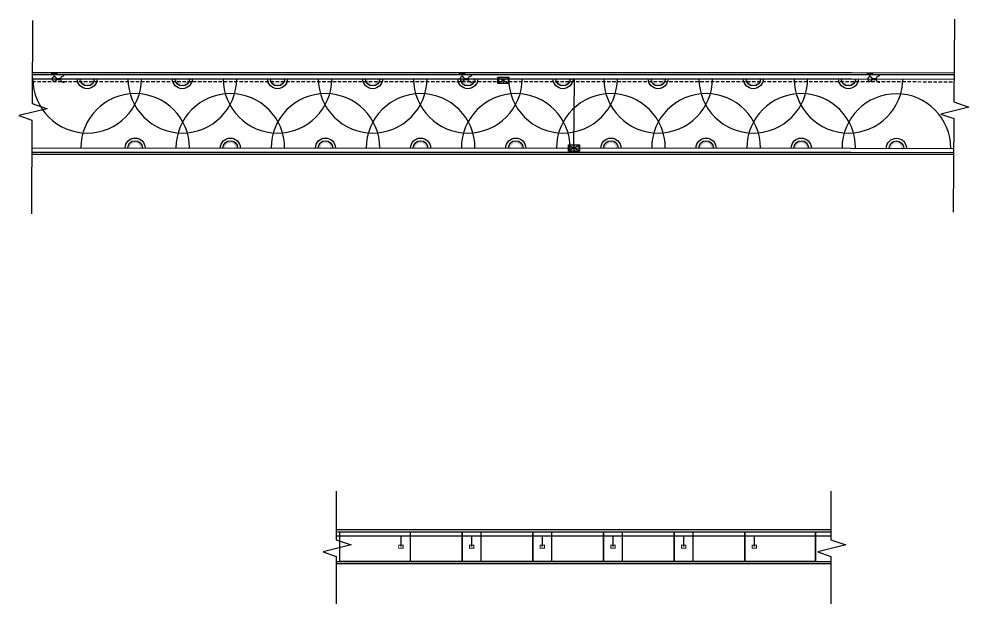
# Model space of a CAD drawing. Extents: x 230931 to 417685, y -478674 to -417189.
# Drawn here: x 410697 to 417685, y -463981 to -459680 of the extents above; entities that cross this region are included whole.
import ezdxf

# ---------------------------------------------------------------- set-up
doc = ezdxf.new("R2010")
doc.units = 0
doc.header["$LTSCALE"] = 10
doc.linetypes.add('DASHED2', pattern=[0.375, 0.25, -0.125])
doc.linetypes.add('HIDDENX2', pattern=[19.05, 12.7, -6.35])
for name, color, linetype in [('COLUMN', 7, 'CONTINUOUS'), ('LBX', 1, 'CONTINUOUS'), ('PP-COM', 7, 'CONTINUOUS'), ('喷头3', 8, 'CONTINUOUS'), ('喷头A', 8, 'CONTINUOUS'), ('喷淋主管', 6, 'CONTINUOUS'), ('喷淋支管', 7, 'CONTINUOUS'), ('园建', 1, 'CONTINUOUS'), ('图例', 7, 'CONTINUOUS'), ('补水器', 7, 'CONTINUOUS'), ('道路', 1, 'CONTINUOUS')]:
    doc.layers.add(name, color=color, linetype=linetype)

# ---------------------------------------------------------------- blocks, each defined once
blk = doc.blocks.new('电磁阀')
at = {"layer": 'LBX', "color": 2}
for p, q in [((-0.264, 0.137), (-0.263, -0.14)), ((-0.264, 0.137), (0.265, -0.137)), ((0.263, 0.139), (-0.263, -0.14)), ((-0.001, 0.097), (0, -0.129)), ((0.263, 0.139), (0.265, -0.137))]:
    blk.add_line(p, q, dxfattribs=at)
blk.add_lwpolyline([(-0.304, 0.177), (0.305, 0.177), (0.305, -0.177), (-0.304, -0.177)], close=True, dxfattribs=at)
blk = doc.blocks.new('A$C2EBA4F74')
at = {"layer": '图例'}
for p, q in [((1029, 701), (524, 701)), ((777, 433), (777, 701))]:
    blk.add_line(p, q, dxfattribs=at)
at = {"layer": '图例', "const_width": 175}
blk.add_lwpolyline([(602, 273), (287, 273)], dxfattribs=at)
at = {"layer": '图例'}
blk.add_circle((777, 273), 175, dxfattribs=at)
blk.add_arc((13, 273), 273, 267.18104, 92.81896, dxfattribs=at)
blk = doc.blocks.new('喷头3')
at = {"layer": '喷头3'}
blk.add_hatch(color=256, dxfattribs=at).paths.add_polyline_path([(0.513, 0.033), (0.375, 0.024, -1), (-0.375, -0.024), (-0.513, -0.033, 1)])
for radius in [0.734, 0.537]:
    blk.add_arc((0, 0), radius, 183.70027, 3.70027, dxfattribs=at)
blk = doc.blocks.new('A')
at = {"layer": '喷头3'}
blk.add_arc((0, 0), 4, 0, 180, dxfattribs=at)
at = {"layer": '喷头3', "xscale": -1, "rotation": 183.7002680903759}
blk.add_blockref('喷头3', (0, 0), dxfattribs=at)
blk = doc.blocks.new('B')
at = {"layer": '喷头A', "rotation": 180}
blk.add_blockref('A', (0, 0), dxfattribs=at)
blk = doc.blocks.new('矩形喷头')
at = {"layer": 'COLUMN', "color": 8, "const_width": 0.1}
blk.add_lwpolyline([(490.43, -5.2), (490.93, -5.2), (490.93, -5.55), (490.43, -5.55)], close=True, dxfattribs=at)
blk = doc.blocks.new('0000')
at = {"layer": '喷头A', "color": 8}
for points in [[(513673.455, 2544803.528), (513673.455, 2544805.728), (513673.455, 2544803.528), (513664.457, 2544803.528), (513673.455, 2544803.528)], [(513673.455, 2544803.528), (513664.457, 2544803.528), (513664.458, 2544805.727), (513673.455, 2544805.728)]]:
    blk.add_lwpolyline(points, dxfattribs=at)
at = {"layer": '喷头A', "color": 0, "linetype": 'DASHED2', "xscale": 0.6399999999948489, "yscale": 0.6400000000141469, "zscale": 0.6400000000000001, "rotation": 0.07735846285045915}
blk.add_blockref('矩形喷头', (513354.914, 2544807.64), dxfattribs=at)

msp = doc.modelspace()

# ---------------------------------------------------------------- linework, layer by layer
at = {"layer": '喷淋主管', "color": 0, "ltscale": 0.2}
msp.add_line((413029.9, -463479.4), (416667.9, -463479.4), dxfattribs=at)
at = {"layer": '喷淋主管', "linetype": 'HIDDENX2', "ltscale": 0.2, "flags": 128}
msp.add_lwpolyline([(410793.8, -460138.5), (416820.1, -460138.4), (417575, -460141.4)], dxfattribs=at)
at = {"layer": '喷淋支管', "linetype": 'Continuous'}
for p, q in [((414259.3, -460118.5), (414259.3, -460138.4)), ((414778.7, -460628.7), (414782.2, -460118.5)), ((414778.8, -460628.3), (414782.2, -460118.5))]:
    msp.add_line(p, q, dxfattribs=at)
at = {"layer": '喷淋支管', "color": 6, "linetype": 'Continuous'}
for p, q in [((413506.8, -463557.8), (413506.8, -463479.4)), ((414026.8, -463557.8), (414026.8, -463479.4)), ((414546.8, -463557.8), (414546.8, -463479.4)), ((415066.8, -463557.8), (415066.8, -463479.4)), ((415586.8, -463557.8), (415586.8, -463479.4)), ((416106.8, -463557.8), (416106.8, -463479.4))]:
    msp.add_line(p, q, dxfattribs=at)
at = {"layer": '喷淋支管', "linetype": 'Continuous', "flags": 128}
for points in [[(410793.9, -460118.5), (416820.2, -460118.5), (417575.1, -460121.4)], [(410790.9, -460628.1), (416819.1, -460628.4), (417572.1, -460631.4)]]:
    msp.add_lwpolyline(points, dxfattribs=at)
at = {"layer": '园建'}
for points in [[(410796.9, -459691.7), (410792.7, -460301.2), (410903.8, -460340.1), (410696.7, -460390.3), (410792.3, -460423.9), (410787.5, -461111.8)], [(417578.2, -459679.7), (417574.1, -460289.2), (417685.1, -460328.1), (417478.1, -460378.3), (417573.6, -460411.8), (417568.9, -461099.7)], [(413029.9, -463150.6), (413029.9, -463508.7), (413141.2, -463546.9), (412934.5, -463598.5), (413030.2, -463631.4), (413030.2, -463981)], [(416667.9, -463150.6), (416667.9, -463508.7), (416779.2, -463546.9), (416572.5, -463598.5), (416668.3, -463631.4), (416668.3, -463981)]]:
    msp.add_lwpolyline(points, dxfattribs=at)
at = {"layer": '道路', "linetype": 'Continuous'}
for p, q in [((410794.1, -460088.5), (417575.4, -460088.4)), ((410790.5, -460673.5), (417571.8, -460673.4)), ((413029.9, -463434.4), (416667.9, -463434.4)), ((413039.9, -463449.4), (416667.9, -463449.4)), ((413030.2, -463669.4), (416668.3, -463669.4)), ((413056.4, -463669.4), (416503.2, -463669.4)), ((413030.2, -463684.4), (416668.3, -463684.4))]:
    msp.add_line(p, q, dxfattribs=at)
at = {"layer": '道路', "linetype": 'Continuous', "flags": 128}
for points in [[(410794.2, -460073.5), (416821.4, -460073.5), (417575.4, -460076.4)], [(410790.7, -460658.1), (416819.1, -460658.4), (417571.9, -460661.4)]]:
    msp.add_lwpolyline(points, dxfattribs=at)

# ---------------------------------------------------------------- block references
at = {"layer": 'PP-COM'}
for name, p, xscale, yscale, zscale, rotation in [('电磁阀', (414259.4, -460131.3), 132.0000000012111, 131.9999999850989, 132, 359.7725927774759), ('电磁阀', (414779, -460628.3), 132.0000000012111, 131.9999999850989, 132, 359.7725927774759), ('0000', (-50953389.4, -254944022.2), 99.99999999996362, 99.9999999999971, 100, 359.9999999741867), ('0000', (-50952869.4, -254944022.2), 99.99999999996362, 99.9999999999971, 100, 359.9999999741867), ('0000', (-50952349.4, -254944022.2), 99.99999999996362, 99.9999999999971, 100, 359.9999999741867), ('0000', (-50951829.4, -254944022.2), 99.99999999996362, 99.9999999999971, 100, 359.9999999741867), ('0000', (-50951309.4, -254944022.2), 99.99999999996362, 99.9999999999971, 100, 359.9999999741867), ('0000', (-50950789.4, -254944022.2), 99.99999999996362, 99.9999999999971, 100, 359.9999999741867)]:
    msp.add_blockref(name, p, dxfattribs=dict(at, xscale=xscale, yscale=yscale, zscale=zscale, rotation=rotation))
at = {"layer": '喷头A', "yscale": 100.0000000000002, "zscale": 100}
for name, p, xscale, rotation in [('B', (411198.3, -460118.5), 100.0000000011397, 1.91804384573235e-05), ('B', (411898.3, -460118.5), 100.0000000011397, 1.91804384573235e-05), ('B', (412598.3, -460118.5), 100.0000000011397, 1.91804384573235e-05), ('B', (413298.3, -460118.5), 100.0000000011397, 1.91804384573235e-05), ('B', (413998.3, -460118.5), 100.0000000011397, 1.91804384573235e-05), ('B', (414698.3, -460118.5), 100.0000000011397, 1.91804384573235e-05), ('B', (415398.3, -460118.5), 100.0000000011397, 1.91804384573235e-05), ('B', (416098.3, -460118.5), 100.0000000011397, 1.91804384573235e-05), ('B', (416798.3, -460118.5), 100.0000000011397, 1.91804384573235e-05), ('A', (411551, -460628.1), 99.99999999759612, 359.9963445855871), ('A', (412251, -460628.2), 99.99999999759612, 359.9963445855871), ('A', (412951, -460628.2), 99.99999999759612, 359.9963445855871), ('A', (413651, -460628.2), 99.99999999759612, 359.9963445855871), ('A', (414351, -460628.3), 99.99999999759612, 359.9963445855871), ('A', (415051, -460628.3), 99.99999999759612, 359.9963445855871), ('A', (415751, -460628.4), 99.99999999759612, 359.9963445855871), ('A', (416451, -460628.4), 99.99999999759612, 359.9963445855871), ('A', (417151, -460629.8), 100.0000000008721, 359.7725802427333)]:
    msp.add_blockref(name, p, dxfattribs=dict(at, xscale=xscale, rotation=rotation))
at = {"layer": '补水器', "color": 1, "xscale": -0.09450001640995462, "yscale": 0.09450004249822805, "zscale": 0.09450000070501119, "rotation": 359.6235588119553}
for p in [(411029.6, -460147.4), (414029.6, -460147.4), (417029.6, -460147.4)]:
    msp.add_blockref('A$C2EBA4F74', p, dxfattribs=at)

doc.saveas('drawing.dxf')
